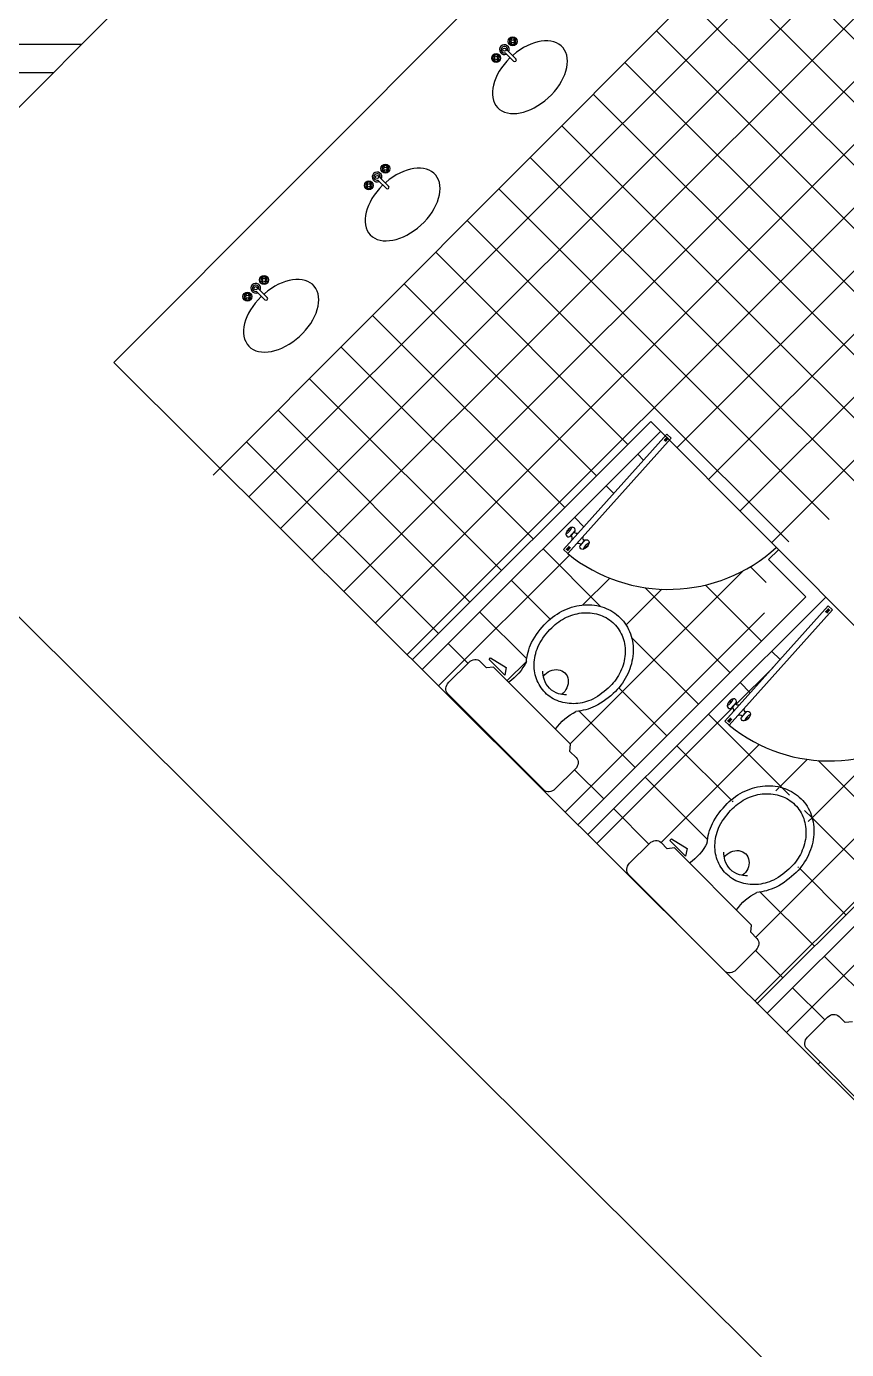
# Model space of a CAD drawing. Header units: millimetres. Extents: x 383 to 523, y 252 to 344.
# Drawn here: x 405.809 to 408.724, y 316.459 to 321.165 of the extents above; entities that cross this region are included whole.
import ezdxf

# ---------------------------------------------------------------- set-up
doc = ezdxf.new("R2010")
doc.units = ezdxf.units.MM
doc.header["$MEASUREMENT"] = 0
doc.linetypes.add('ACAD_ISO02W100', pattern=[15, 12, -3])
doc.layers.add('cubierta', color=1, linetype='ACAD_ISO02W100', lineweight=15)
doc.layers.add('muros', color=5, linetype='Continuous', lineweight=30)
doc.layers.add('muebles', color=193, linetype='Continuous')
pattern_1 = [(45, (0, 0), (-0.1122532015133644, 0.1122532015133644), []), (135, (0, 0), (-0.1122532015133644, -0.1122532015133644), [])]

msp = doc.modelspace()

# ---------------------------------------------------------------- hatches: boundary and pattern name
at = {"layer": 'muebles'}
h = msp.add_hatch(dxfattribs=at)
h.set_pattern_fill('ANSI37', color=256, scale=0.05, style=0)
h.set_pattern_definition(pattern_1)
h.paths.add_polyline_path([(409.4866394724016, 321.9311330608313), (408.7807644577742, 322.6388762285992), (407.7216985355713, 321.5766157330771), (408.0982972166989, 321.1990203542421), (406.4978353758843, 319.5929657382482), (407.1805881690096, 318.9122662115916), (408.0281241445344, 319.7591865480383), (408.8898365692254, 320.5944969888375), (408.8703625408157, 320.6140225567785), (409.8369437608547, 321.5799016648265)])
h = msp.add_hatch(dxfattribs=at)
h.set_pattern_fill('CUTSTONE', color=256, scale=2, style=0, pattern_type=2)
h.set_pattern_definition([(0, (0, 0), (0, 2), [1.5, -0.5]), (0, (0, 0.1), (0, 2), [-0.6, 0.6, -0.3, 0.5]), (0, (0, 0.2), (0, 2), [-0.9, 1.1]), (0, (0, 0.3), (0, 2), [0.9, -1.1]), (0, (0, 0.4), (0, 2), [-0.4, 1.6]), (0, (0, 0.5), (0, 2), [0.7, -0.5, 0.6, -0.2]), (0, (0.7, 0.6), (0, 2), [1.6, -0.4]), (0, (-0.1, 0.7), (0, 2), [1.1, -0.9]), (0, (-0.4, 0.8), (0, 2), [0.9, -1.1]), (0, (0, 0.9), (0, 2), [1.6, -0.4]), (0, (0, 1), (0, 2), [-0.8, 0.5, -0.3, 0.4]), (0, (1, 1.1), (0, 2), [1.2, -0.8]), (0, (0.2, 1.2), (0, 2), [0.8, -0.4, 0.3, -0.5]), (0, (0.6, 1.3), (0, 2), [0.8, -0.3, 0.5, -0.4]), (0, (1.4, 1.4), (0, 2), [1.2, -0.8]), (0, (0.6, 1.5), (0, 2), [0.8, -1.2]), (0, (1, 1.6), (0, 2), [0.9, -1.1]), (0, (1, 1.7), (0, 2), [-0.6, 1.4]), (0, (0.4, 1.8), (0, 2), [0.6, -1.4]), (0, (1, 1.9), (0, 2), [1.4, -0.6]), (90, (0, 0.8), (-2, 1.224606353822377e-16), [0.3, -0.8, 0.7, -0.2]), (90, (0.2, 0.9), (-2, 1.224606353822377e-16), [0.5, -0.3, 0.2, -1]), (90, (0.3, 0.5), (-2, 1.224606353822377e-16), [0.2, -1.8]), (90, (0.4, 0.3), (-2, 1.224606353822377e-16), [0.2, -1.2, 0.3, -0.3]), (90, (0.5, 0.7), (-2, 1.224606353822377e-16), [0.2, -1.8]), (90, (0.6, 0), (-2, 1.224606353822377e-16), [0.3, -0.9, 0.5, -0.3]), (90, (0.7, 0.4), (-2, 1.224606353822377e-16), [0.3, -1.7]), (90, (0.8, 0.9), (-2, 1.224606353822377e-16), [0.3, -0.1, 0.2, -1.4]), (90, (0.9, 0.1), (-2, 1.224606353822377e-16), [0.3, -1.7]), (90, (1, 0.6), (-2, 1.224606353822377e-16), [0.3, -0.1, 0.3, -0.2, 0.5, -0.6]), (90, (1.2, 0.6), (-2, 1.224606353822377e-16), [-1.4, 0.2, -0.2, 0.2]), (90, (1.3, 0.9), (-2, 1.224606353822377e-16), [0.2, -1.8]), (90, (1.4, 0.2), (-2, 1.224606353822377e-16), [0.2, -0.7, 0.5, -0.6]), (90, (1.5, 0.5), (-2, 1.224606353822377e-16), [0.1, -1.3, 0.3, -0.3]), (90, (1.6, 0.6), (-2, 1.224606353822377e-16), [0.5, -0.5, 0.3, -0.7]), (90, (1.7, 1.1), (-2, 1.224606353822377e-16), [0.3, -0.5, 0.2, -1]), (90, (1.8, 0.4), (-2, 1.224606353822377e-16), [0.2, -1.8]), (90, (1.9, 0.6), (-2, 1.224606353822377e-16), [0.2, -0.6, 0.3, -0.9])])
h.paths.add_polyline_path([(407.0789783183736, 322.1783431295334), (396.2813704149565, 322.1783431295334), (396.2813704149566, 311.8968338168918), (398.6352844481769, 311.8968338168918), (397.4425210733785, 312.5128184123809), (404.8752829836695, 319.9680005539238)])
h = msp.add_hatch(dxfattribs=at)
h.set_pattern_fill('ANSI37', color=256, scale=0.05, style=0)
h.set_pattern_definition(pattern_1)
h.paths.add_polyline_path([(408.8836897639151, 320.5885385153305), (408.0281241445327, 319.7591865480367), (408.0795139811311, 319.7076607042377), (408.0855869758037, 319.7144401051889), (408.1012976879221, 319.7003664323551), (408.0944325054416, 319.6927026968922), (408.4890297463821, 319.2970611236555, -0.7239111744501288), (409.0314152997272, 319.118758985445, -0.2389541109688387), (408.9085774718102, 318.8764030325328), (409.2931322015096, 318.4908305488246), (409.2992051961822, 318.4976099497757), (409.3149159083006, 318.4835362769418), (409.3080507258201, 318.4758725414789), (409.9347725184521, 317.8474920808663), (409.9390945424011, 317.8523168394657), (409.9548052545195, 317.8382431666318), (409.9496910427625, 317.8325340735207), (410.1262506208918, 317.6555072167322), (411.0634572946732, 317.6555072167322, -0.005078087271635068), (411.4815499331456, 317.995924453875), (411.4757400860162, 318.0017496772169), (411.4691826744981, 317.9944482064934), (411.4534898626766, 318.0085418362408), (410.7592269680658, 318.7055594616106), (410.7424297623453, 318.7206449415671), (410.743269633922, 318.7215801120551), (410.1230195614078, 319.3442912435798), (410.1225677572929, 319.3437881739602), (410.1068749454716, 319.3578818037071), (410.1081114007261, 319.359258557601)])
h.paths.add_polyline_path([(409.0227208191982, 319.5683006278642), (412.6794233488138, 319.5683006278642), (412.6794233488138, 319.1463734129085), (409.0227208191982, 319.1463734129085)], flags=9)
h = msp.add_hatch(dxfattribs=at)
h.set_pattern_fill('ANSI37', color=256, scale=0.05, style=0)
h.set_pattern_definition(pattern_1)
edge = h.paths.add_edge_path()
edge.add_line((409.2152216864797, 318.498142949491), (409.0292987022213, 318.6845579933912))
edge.add_arc((408.6649455712611, 319.1191658338462), 0.5671306542812713, 230.8693957399609, 309.97475892925075, ccw=False)
edge.add_line((408.3070349512028, 318.6792372406915), (408.2913242390832, 318.6933109135266))
edge.add_line((408.2913242390832, 318.6933109135266), (408.3227251422425, 318.7283643466715))
edge.add_arc((408.308411908877, 318.7316876993428), 0.01469398932741557, 346.9282596353493, 408.4366715509827)
edge.add_line((408.3181605987224, 318.7426820782999), (408.3148914593247, 318.7390326750091))
edge.add_ellipse((408.3169083379377, 318.7557116373769), major_axis=(-0.0135528053376601, -0.01488106390781966), ratio=0.6307865002439706, start_angle=322.193105473574, end_angle=403.4796393141124, ccw=False)
edge.add_ellipse((408.3169083379377, 318.7557116373769), major_axis=(-0.0135528053376601, -0.01488106390781966), ratio=0.6307865002439706, start_angle=286.1237976863756, end_angle=322.193105473574, ccw=False)
edge.add_line((408.3050472361733, 318.7616922473171), (408.3056735933635, 318.7620125124123))
edge.add_ellipse((408.3169083379377, 318.7557116373769), major_axis=(-0.0135528053376601, -0.01488106390781966), ratio=0.6307865002439706, start_angle=273.6715543092696, end_angle=286.1237976863756, ccw=False)
edge.add_ellipse((408.3169083379377, 318.7557116373769), major_axis=(-0.0135528053376601, -0.01488106390781966), ratio=0.6307865002439706, start_angle=252.2327120203226, end_angle=267.30493107970915, ccw=False)
edge.add_ellipse((408.3169083379377, 318.7557116373769), major_axis=(-0.0135528053376601, -0.01488106390781966), ratio=0.6307865002439706, start_angle=221.7706376383967, end_angle=252.2327120203226, ccw=False)
edge.add_ellipse((408.3169083379377, 318.7557116373769), major_axis=(-0.0135528053376601, -0.01488106390781966), ratio=0.6307865002439706, start_angle=138.0149976835731, end_angle=221.7706376383967, ccw=False)
edge.add_line((408.3334357456805, 318.7597340191297), (408.3298927138056, 318.7557788643902))
edge.add_arc((408.3400355792989, 318.7664106846455), 0.0146939893275134, 226.3482693958568, 286.3748675924436)
edge.add_line((408.3441781180726, 318.7523127168889), (408.5000870335541, 318.9263568428743))
edge.add_arc((408.7309152781488, 319.1187589854452), 0.300500021578328, 211.7698924634004, 219.8122023340223, ccw=False)
edge.add_line((408.4754393316431, 318.9605429820651), (407.8045699709136, 318.2901609320889))
edge.add_line((407.8045699709136, 318.2901609320889), (408.2900148451569, 317.8061759532754))
edge.add_ellipse((408.3124862610051, 317.8279746487227), major_axis=(0.02212429125617222, 0.02206589215595424), ratio=0.8571428571422771, start_angle=179.9999999999804, end_angle=269.9999999999856, ccw=False)
edge.add_line((408.2903619697497, 317.8059087565659), (407.9499167764863, 318.1472549645185))
edge.add_ellipse((407.9720410677421, 318.169320856675), major_axis=(0.0221242912561432, 0.0220658921559474), ratio=0.857142857142973, start_angle=89.99999999996112, end_angle=179.9999999999469, ccw=False)
edge.add_line((407.9531274458939, 318.1882845348943), (408.024095460174, 318.2590652225779))
edge.add_ellipse((408.0430090820212, 318.2401015443577), major_axis=(-0.02212429125617824, -0.02206589215591226), ratio=0.8571428571429731, start_angle=180.0000000000531, end_angle=270.000000000039, ccw=False)
edge.add_line((408.0651333732778, 318.2621674365133), (408.0870032607414, 318.2402396686911))
edge.add_line((408.0870032607414, 318.2402396686911), (408.1121705969626, 318.2426441479208))
edge.add_line((408.1121705969626, 318.2426441479208), (408.1658978831937, 318.188774668247))
edge.add_ellipse((408.090672207291, 318.3131020982), major_axis=(0.1191337204723268, 0.1188192560674947), ratio=0.8571428571428785, start_angle=258.1563325366064, end_angle=291.4028164187471)
edge.add_ellipse((408.4124158958921, 318.2737723490917), major_axis=(0.1400673319941997, 0.1396976113984765), ratio=0.8571428571424378, start_angle=112.99730354204459, end_angle=134.6258342352793, ccw=False)
edge.add_ellipse((408.4571832707917, 318.243834278501), major_axis=(-0.1834262078701008, -0.1829420375352233), ratio=0.8571428571434156, start_angle=270.00009311638325, end_angle=289.8209343703673, ccw=False)
edge.add_ellipse((408.4173338771598, 318.2839320599365), major_axis=(0.1367286332493842, 0.1363677254552195), ratio=0.8571428571427697, start_angle=67.06283772048408, end_angle=90.03007063132412, ccw=False)
edge.add_ellipse((408.418661230339, 318.2799988603404), major_axis=(-0.1400673319944828, -0.1396976113979448), ratio=0.8571428571430051, start_angle=224.3746624960292, end_angle=247.0628377205118, ccw=False)
edge.add_ellipse((408.4183308513712, 318.276290732591), major_axis=(0.1428929255916813, 0.1425157465823571), ratio=0.8571428571422516, start_angle=382.0703356075341, end_angle=404.3746624958095, ccw=False)
edge.add_ellipse((408.4162715970629, 318.2720520694096), major_axis=(0.1462938034449154, 0.1459076475049915), ratio=0.8571428571421464, start_angle=360.03007063129064, end_angle=382.07033560774494, ccw=False)
edge.add_ellipse((408.4162715970629, 318.2720520694096), major_axis=(-0.1462938034451136, -0.1459076475047927), ratio=0.8571428571424239, start_angle=157.9898056549342, end_angle=180.0300706313815, ccw=False)
edge.add_ellipse((408.4205141990792, 318.274104285667), major_axis=(-0.142892925592885, -0.1425157465811603), ratio=0.8571428571423342, start_angle=135.6854787669109, end_angle=157.9898056551804, ccw=False)
edge.add_ellipse((408.4242234469233, 318.2744287483073), major_axis=(0.1400673319941557, 0.1396976113984705), ratio=0.8571428571426342, start_angle=292.99730354204223, end_angle=315.68547876649626, ccw=False)
edge.add_ellipse((408.4281551821582, 318.2730953943249), major_axis=(-0.1367286332495632, -0.136367725454544), ratio=0.857142857144324, start_angle=90.0300706314855, end_angle=112.99730354237431, ccw=False)
edge.add_ellipse((408.3881334253371, 318.3130368643006), major_axis=(0.1834354041127117, 0.1829512095039746), ratio=0.8571428571426515, start_angle=250.2311515416718, end_angle=270.0514947037949, ccw=False)
edge.add_ellipse((408.4179781124764, 318.2682022370586), major_axis=(-0.1400673319945447, -0.1396976113979075), ratio=0.8571428571430066, start_angle=405.507698452587, end_angle=427.06283772052336, ccw=False)
edge.add_ellipse((408.4565805513852, 317.9462253492071), major_axis=(-0.1191337204723546, -0.1188192560674667), ratio=0.857142857142728, start_angle=248.597183581256, end_angle=281.8436674633911)
edge.add_line((408.3324523828492, 318.0217793691507), (408.3861796690801, 317.9679098894771))
edge.add_line((408.3861796690801, 317.9679098894771), (408.3837086790763, 317.9427489963838))
edge.add_line((408.3837086790763, 317.9427489963838), (408.40557856654, 317.9208212285619))
edge.add_ellipse((408.3834542752842, 317.8987553364054), major_axis=(0.0221242912561432, 0.0220658921559474), ratio=0.857142857142973, start_angle=269.999999999961, end_angle=359.9999999999469, ccw=False)
edge.add_line((408.4023678971316, 317.8797916581852), (408.3313998828529, 317.809010970503))
edge.add_line((408.2931063593603, 317.8030937362918), (408.4065162305184, 317.6900249266247))
edge.add_line((408.4065162305184, 317.6900249266247), (409.2152216864797, 318.498142949491))
h.paths.add_polyline_path([(408.1571927757293, 318.2410768120063), (408.1519444775689, 318.2134772626922), (408.0960319115705, 318.2695378056463), (408.1015088486905, 318.2750002858874)], flags=16)

# ---------------------------------------------------------------- linework, layer by layer
at = {"layer": 'cubierta', "linetype": 'ACAD_ISO02W100', "lineweight": 18, "ltscale": 0.2}
msp.add_arc((428.3833703292282, 297.2423689416222), 32.25200000000006, 181.880508600255, 44.93436622723488, dxfattribs=at)
at = {"layer": 'muebles'}
for p, q in [((407.5490243961675, 321.0495346002574), (407.5192453337971, 321.0791015430889)), ((407.5326469408524, 321.1145749043845), (407.5304263459187, 321.1167796817763)), ((407.5326415609068, 321.108775484648), (407.5304627985876, 321.1065810914243)), ((407.534653166679, 321.1166479280612), (407.5324587734552, 321.1188266903805)), ((407.5347137716126, 321.1067684400181), (407.532509807192, 321.1045486638877)), ((407.5404533993865, 321.116643366919), (407.542657363807, 321.1188631430495)), ((407.5405148231234, 321.1067630659049), (407.5427083975438, 321.1045851165567)), ((407.5425210489501, 321.1088360895815), (407.5447408250805, 321.1066321251608)), ((407.5425256100922, 321.1146363222891), (407.5447043724114, 321.1168307155128)), ((407.473706542291, 321.055211654863), (407.4714859473573, 321.0574164322547)), ((407.4737011623455, 321.0494122351263), (407.4715224000261, 321.0472178419028)), ((407.4757127681176, 321.0572846785395), (407.4735183748938, 321.0594634408589)), ((407.475773373051, 321.0474051904965), (407.4735694086303, 321.0451854143661)), ((407.4815130008251, 321.0572801173974), (407.4837169652458, 321.0594998935278)), ((407.4815744245622, 321.0473998163833), (407.4837679989824, 321.0452218670351)), ((407.4835806503885, 321.04947284006), (407.4858004265189, 321.0472688756392)), ((407.4835852115307, 321.0552730727675), (407.4857639738501, 321.0574674659913)), ((407.5111221740784, 321.0709070049038), (407.540894686021, 321.0413465658406)), ((407.0800980563016, 320.6617382588684), (407.0778774613678, 320.6639430362601)), ((407.0800926763559, 320.6559388391318), (407.0779139140367, 320.6537444459081)), ((407.0821042821281, 320.663811282545), (407.0799098889043, 320.6659900448643)), ((407.0879045148357, 320.6638067214029), (407.0901084792561, 320.6660264975333)), ((407.0899721643992, 320.6559994440653), (407.0921919405296, 320.6537954796447)), ((407.0899767255414, 320.6617996767729), (407.0921554878606, 320.6639940699966)), ((407.0585732895275, 320.6180703593876), (407.0883458014701, 320.5885099203244)), ((407.0964755116166, 320.5966979547412), (407.0666964492462, 320.6262648975727)), ((407.0821648870618, 320.6539317945019), (407.0799609226411, 320.6517120183715)), ((407.0879659385725, 320.6539264203887), (407.0901595129929, 320.6517484710405)), ((407.0211576577402, 320.6023750093468), (407.0189370628064, 320.6045797867386)), ((407.0211522777947, 320.5965755896102), (407.0189735154752, 320.5943811963866)), ((407.0231638835667, 320.6044480330233), (407.0209694903429, 320.6066267953427)), ((407.0232244885001, 320.5945685449803), (407.0210205240795, 320.5923487688499)), ((407.0289641162743, 320.6044434718812), (407.031168080695, 320.6066632480116)), ((407.0290255400113, 320.5945631708671), (407.0312191144315, 320.5923852215189)), ((407.0310317658377, 320.5966361945438), (407.033251541968, 320.5944322301231)), ((407.0310363269799, 320.6024364272513), (407.0332150892992, 320.6046308204751)), ((406.6485739544705, 320.265938047767), (406.6463533595367, 320.2681428251587)), ((406.6485685745249, 320.2601386280305), (406.6463898122057, 320.2579442348068)), ((406.650580180297, 320.2680110714437), (406.6483857870732, 320.270189833763)), ((406.6506407852307, 320.2581315834005), (406.64843682081, 320.2559118072702)), ((406.6563804130046, 320.2680065103015), (406.658584377425, 320.2702262864319)), ((406.6564418367414, 320.2581262092874), (406.6586354111618, 320.2559482599391)), ((406.6584480625681, 320.260199232964), (406.6606678386985, 320.2579952685433)), ((406.6584526237103, 320.2659994656716), (406.6606313860295, 320.2681938588952)), ((406.5896335559091, 320.2065747982455), (406.5874129609753, 320.2087795756372)), ((406.5896281759636, 320.2007753785088), (406.5874494136442, 320.1985809852852)), ((406.5916397817356, 320.208647821922), (406.5894453885118, 320.2108265842414)), ((406.5917003866691, 320.1987683338789), (406.5894964222484, 320.1965485577486)), ((406.5974400144432, 320.2086432607799), (406.5996439788639, 320.2108630369103)), ((406.5975014381802, 320.1987629597658), (406.5996950126004, 320.1965850104176)), ((406.5995076640066, 320.2008359834425), (406.6017274401369, 320.1986320190217)), ((406.5995122251488, 320.20663621615), (406.6016909874681, 320.2088306093738)), ((406.6270491876964, 320.2222701482863), (406.656821699639, 320.1927097092231)), ((406.6649514097855, 320.2008977436399), (406.6351723474151, 320.2304646864714)), ((408.0855869758038, 319.714440105189), (407.7177446738881, 319.3038106569647)), ((408.1012976879222, 319.7003664323551), (408.0855869758038, 319.714440105189)), ((408.1012976879222, 319.7003664323551), (407.7334553860063, 319.2897369841307)), ((408.0030026161424, 319.6222495934858), (407.9824208044705, 319.6428314051577)), ((407.8969191878493, 319.5038266187522), (407.8701268185138, 319.5306189880877)), ((407.7908357595562, 319.3854036440185), (407.757832832557, 319.4184065710177)), ((407.849888691109, 319.1018443094391), (407.6455388466003, 319.3061941539477)), ((407.7334553860063, 319.2897369841307), (407.7177446738881, 319.3038106569646)), ((407.2743295424295, 318.8188067498983), (407.7400085216764, 319.2844857291452)), ((408.4382636323805, 319.1869885772477), (408.3823673048539, 319.2428849047743)), ((407.7420183252208, 318.6129763236095), (408.3583521012629, 319.2293100996516)), ((407.7870203024839, 319.1069911069259), (407.8824471263553, 319.2024179307973)), ((407.6706235865123, 319.056603011009), (407.5332448606435, 319.1939817368777)), ((407.9404398552779, 319.0359042566932), (408.0675699664189, 319.1630343678343)), ((408.3101653495804, 318.8660740539943), (408.0074638379832, 319.1687755655915)), ((408.4224593355372, 318.9782864710643), (408.2227762701854, 319.1779695364161)), ((408.659166540999, 319.103940361751), (408.2913242390833, 318.6933109135268)), ((408.6748772531174, 319.0898666889171), (408.659166540999, 319.103940361751)), ((407.5873222150976, 318.915397979397), (407.4209508746869, 319.0817693198077)), ((407.7240185312327, 318.3704701265946), (408.4329975104188, 319.0794491057806)), ((408.6748772531174, 319.0898666889171), (408.3070349512014, 318.6792372406927)), ((407.3784707779726, 318.8997430134953), (407.3086568887301, 318.9695569027377)), ((408.1978713636237, 318.7538616369243), (407.9598617057164, 318.9918712948316)), ((407.45333514634, 318.9131357850287), (407.45881208346, 318.9185982652697)), ((407.45881208346, 318.9185982652697), (407.5144960104986, 318.8846747913885)), ((407.3813986949427, 318.9026632019595), (407.3104306806636, 318.8318825142768)), ((407.4443064955108, 318.8838376480734), (407.4224366080468, 318.905765415896)), ((407.469473831732, 318.8862421273031), (407.4443064955108, 318.8838376480734)), ((407.5092477123384, 318.8570752420745), (407.45333514634, 318.9131357850287)), ((407.7434829038496, 318.6115078688593), (407.469473831732, 318.8862421273031)), ((407.5144960104986, 318.8846747913885), (407.5092477123384, 318.8570752420745)), ((407.5178086164126, 318.8377794208546), (407.5862406884777, 318.9062114929197)), ((407.3072200112553, 318.7908529439013), (407.6476652045183, 318.4495067359491)), ((408.0855773776669, 318.6416492198543), (407.9145472509488, 318.8126793465725)), ((407.9732833917103, 318.5294368027843), (407.7732512698911, 318.7294689246035)), ((407.3867517896304, 318.7067225940724), (407.3889429323228, 318.7089137367649)), ((408.3070349512014, 318.6792372406927), (408.2913242390833, 318.6933109135267)), ((407.4991740368311, 318.5946384382464), (407.5010477867269, 318.5965121881422)), ((407.7410119138458, 318.5863469757662), (407.7434829038496, 318.6115078688593)), ((407.7628818013098, 318.5644192079437), (407.7410119138458, 318.5863469757662)), ((407.6887031176224, 318.4526089498854), (407.7596711319015, 318.5233896375681)), ((407.8609894057536, 318.4172243857142), (407.7572444401626, 318.5209693513053)), ((407.6115962840319, 318.4825542824205), (407.613152641131, 318.4841106395197)), ((408.0240954601733, 318.2590652225772), (407.9531274458941, 318.1882845348945)), ((408.0870032607413, 318.2402396686911), (408.0651333732774, 318.2621674365137)), ((408.0960319115705, 318.2695378056463), (408.1015088486905, 318.2750002858874)), ((408.1519444775689, 318.2134772626922), (408.0960319115705, 318.2695378056463)), ((408.1015088486905, 318.2750002858874), (408.1571927757292, 318.2410768120062)), ((408.1121705969626, 318.2426441479208), (408.0870032607413, 318.2402396686911)), ((408.3861796690801, 317.967909889477), (408.1121705969626, 318.2426441479208)), ((408.1571927757292, 318.2410768120062), (408.1519444775689, 318.2134772626922)), ((407.9499167764858, 318.147254964519), (408.2903619697488, 317.8059087565667)), ((408.5109742616383, 317.585881035813), (408.9759819944986, 318.0508887686734)), ((408.3837086790763, 317.9427489963839), (408.3861796690801, 317.967909889477)), ((408.4055785665403, 317.9208212285614), (408.3837086790763, 317.9427489963839)), ((408.331399882853, 317.8090109705031), (408.4023678971321, 317.8797916581858)), ((408.8609632529628, 317.6417569415317), (408.6450348781749, 317.8576853163196)), ((408.6470863315665, 317.6311274599013), (408.5327408922182, 317.7454728992497)), ((408.7196814659856, 317.6219636692582), (408.6978115785216, 317.6438914370808)), ((408.6567736654175, 317.6407892231443), (408.5858056511383, 317.5700085354616)), ((408.7448488022069, 317.624368148488), (408.7196814659856, 317.6219636692582)), ((408.5825949817301, 317.5289789650861), (408.923040174993, 317.1876327571339)), ((408.623396508839, 317.473796879987), (408.6305233647366, 317.4809237358847))]:
    msp.add_line(p, q, dxfattribs=at)
at = {"layer": 'muebles', "const_width": 0.01054626405770651}
for points in [[(408.0894343519673, 319.7029290835995), (408.0778487660629, 319.6899958708547)], [(407.7296080098427, 319.30124800572), (407.7411935957469, 319.314181218465)], [(408.6630139171625, 319.0924293401616), (408.6514283312581, 319.0794961274167)], [(408.3031875750378, 318.690748262282), (408.3147731609421, 318.7036814750271)]]:
    msp.add_lwpolyline(points, dxfattribs=at)
at = {"layer": 'muebles'}
for points in [[(407.733093385403, 319.3737898244099), (407.7336417300864, 319.373303617249), (407.7342676287477, 319.373623647892), (407.7345172147426, 319.3730374149403), (407.7349148035397, 319.3728449259706), (407.7360304518927, 319.3740579172455), (407.7345896404389, 319.3754505665169)], [(407.7596819950925, 319.3715540872116), (407.7399536094575, 319.3495309102536)], [(407.759335534568, 319.3696525554998), (407.7418225070492, 319.3501024254865)], [(407.7961946346224, 319.3388460254013), (407.7764662489872, 319.3168228484433)], [(407.7943425274208, 319.3382932536041), (407.7768294999019, 319.3187431235908)], [(407.8013308813081, 319.3126626020949), (407.8007875070995, 319.3131543578929), (407.8010370146645, 319.3138115600854), (407.8004269596252, 319.3139953944981), (407.8001920564284, 319.3143694925375), (407.8012754716447, 319.3156113582908), (407.8028176376917, 319.3143318531045)], [(408.3066729505982, 318.763290080972), (408.3072212952816, 318.762803873811), (408.3078471939428, 318.763123904454), (408.3080967799378, 318.7625376715023), (408.3084943687348, 318.7623451825327), (408.3096100170879, 318.7635581738075), (408.3081692056341, 318.7649508230789)], [(408.3332615602877, 318.7610543437737), (408.3135331746527, 318.7390311668156)], [(408.3329150997632, 318.7591528120618), (408.3154020722444, 318.7396026820485)], [(408.3697741998176, 318.7283462819633), (408.3500458141824, 318.7063231050054)], [(408.367922092616, 318.7277935101662), (408.350409065097, 318.7082433801529)], [(408.3749104465033, 318.7021628586569), (408.3743670722947, 318.702654614455), (408.3746165798597, 318.7033118166474), (408.3740065248203, 318.7034956510601), (408.3737716216236, 318.7038697490995), (408.3748550368399, 318.7051116148528), (408.3763972028869, 318.7038321096665)]]:
    msp.add_lwpolyline(points, dxfattribs=at)
for centre, radius in [((407.5375835854996, 321.1117059034685), 0.01586538461538822), ((407.5081133862187, 321.0820242787078), 0.005769230769232081), ((407.5293955510826, 321.1198356136149), 0.00322509807692381), ((407.5294538753532, 321.1035178690518), 0.00322509807692381), ((407.5375835854996, 321.1117059034685), 0.005769230769232081), ((407.5457132956461, 321.1198939378854), 0.00322509807692381), ((407.5457716199163, 321.1035761933222), 0.00322509807692381), ((407.4786431869382, 321.0523426539471), 0.01586538461538822), ((407.4704551525214, 321.0604723640934), 0.00322509807692381), ((407.4705134767917, 321.0441546195303), 0.00322509807692381), ((407.4786431869382, 321.0523426539471), 0.005769230769232081), ((407.4867728970846, 321.0605306883637), 0.00322509807692381), ((407.4868312213549, 321.0442129438006), 0.00322509807692381), ((407.0850347009487, 320.6588692579523), 0.01586538461538822), ((407.0768466665317, 320.6669989680987), 0.00322509807692381), ((407.0850347009487, 320.6588692579523), 0.005769230769232081), ((407.0931644110952, 320.6670572923692), 0.00322509807692381), ((407.0260943023873, 320.5995060084309), 0.01586538461538822), ((407.0179062679705, 320.6076357185772), 0.00322509807692381), ((407.0342240125337, 320.6076940428475), 0.00322509807692381), ((407.0555645016678, 320.6291876331916), 0.005769230769232081), ((407.0769049908023, 320.6506812235356), 0.00322509807692381), ((407.0932227353654, 320.650739547806), 0.00322509807692381), ((407.0179645922408, 320.5913179740141), 0.00322509807692381), ((407.0260943023873, 320.5995060084309), 0.005769230769232081), ((407.034282336804, 320.5913762982844), 0.00322509807692381), ((406.6535105991176, 320.263069046851), 0.01586538461538822), ((406.6240403998367, 320.2333874220903), 0.005769230769232081), ((406.6453225647006, 320.2711987569974), 0.00322509807692381), ((406.6453808889713, 320.2548810124343), 0.00322509807692381), ((406.6535105991176, 320.263069046851), 0.005769230769232081), ((406.6616403092641, 320.2712570812678), 0.00322509807692381), ((406.6616986335343, 320.2549393367046), 0.00322509807692381), ((406.5945702005562, 320.2037057973295), 0.01586538461538822), ((406.5863821661395, 320.2118355074759), 0.00322509807692381), ((406.5864404904098, 320.1955177629127), 0.00322509807692381), ((406.5945702005562, 320.2037057973295), 0.005769230769232081), ((406.6026999107026, 320.2118938317461), 0.00322509807692381), ((406.6027582349729, 320.195576087183), 0.00322509807692381)]:
    msp.add_circle(centre, radius, dxfattribs=at)
for centre, radius, start, end in [((407.5081133862187, 321.0820242787078), 0.01730769230769624, 334.8561905758376, 295.5650905758284), ((407.5081133862187, 321.0820242787078), 0.01153846153846416, 345.5478905758138, 284.9601905758151), ((407.5375835854996, 321.1117059034685), 0.01153846153846416, 151.3247905758327, 209.2931905757799), ((407.5375835854996, 321.1117059034685), 0.01153846153846416, 61.43901057580249, 119.1094805758143), ((407.5375835854996, 321.1117059034685), 0.01153846153846416, 241.6460905758017, 299.2836905757991), ((407.5375835854996, 321.1117059034685), 0.01153846153846416, 330.4454905758201, 29.4140905758089), ((407.4786431869382, 321.0523426539471), 0.01153846153846416, 150.4454905758201, 209.4140905758089), ((407.4786431869382, 321.0523426539471), 0.01153846153846416, 61.6460405758479, 119.2836605758339), ((407.4786431869382, 321.0523426539471), 0.01153846153846416, 241.4389905758061, 299.109490575827), ((407.4786431869382, 321.0523426539471), 0.01153846153846416, 331.3247905758327, 29.29319057577993), ((407.5449595410944, 321.0454405830489), 0.005769230769232081, 225.2047905758239, 45.2047905758239), ((407.0850347009487, 320.6588692579523), 0.01153846153846416, 151.3247905758327, 209.2931905757799), ((407.0850347009487, 320.6588692579523), 0.01153846153846416, 61.43901057580249, 119.1094805758143), ((407.0850347009487, 320.6588692579523), 0.01153846153846416, 330.4454905758201, 29.4140905758089), ((407.0260943023873, 320.5995060084309), 0.01153846153846416, 61.6460405758479, 119.2836605758339), ((407.0555645016678, 320.6291876331916), 0.01730769230769624, 334.8561905758376, 295.5650905758284), ((407.0555645016678, 320.6291876331916), 0.01153846153846416, 345.5478905758138, 284.9601905758151), ((407.0850347009487, 320.6588692579523), 0.01153846153846416, 241.6460905758017, 299.2836905757991), ((407.0260943023873, 320.5995060084309), 0.01153846153846416, 150.4454905758201, 209.4140905758089), ((407.0260943023873, 320.5995060084309), 0.01153846153846416, 241.4389905758061, 299.109490575827), ((407.0260943023873, 320.5995060084309), 0.01153846153846416, 331.3247905758327, 29.29319057577993), ((407.0924106565436, 320.5926039375327), 0.005769230769232081, 225.2047905758239, 45.2047905758239), ((406.6240403998367, 320.2333874220903), 0.01730769230769624, 334.8561905758376, 295.5650905758284), ((406.6240403998367, 320.2333874220903), 0.01153846153846416, 345.5478905758138, 284.9601905758151), ((406.6535105991176, 320.263069046851), 0.01153846153846416, 151.3247905758327, 209.2931905757799), ((406.6535105991176, 320.263069046851), 0.01153846153846416, 61.43901057580249, 119.1094805758143), ((406.6535105991176, 320.263069046851), 0.01153846153846416, 241.6460905758017, 299.2836905757991), ((406.6535105991176, 320.263069046851), 0.01153846153846416, 330.4454905758201, 29.4140905758089), ((406.5945702005562, 320.2037057973295), 0.01153846153846416, 150.4454905758201, 209.4140905758089), ((406.5945702005562, 320.2037057973295), 0.01153846153846416, 61.6460405758479, 119.2836605758339), ((406.5945702005562, 320.2037057973295), 0.01153846153846416, 241.4389905758061, 299.109490575827), ((406.5945702005562, 320.2037057973295), 0.01153846153846416, 331.3247905758327, 29.29319057577993), ((406.6608865547125, 320.1968037264314), 0.005769230769232081, 225.2047905758239, 45.2047905758239), ((407.7120027269391, 319.3931590526048), 0.03661705549598778, 293.9496832705249, 343.9003294738201), ((407.7286224081903, 319.3800772691463), 0.009973461690046426, 281.1288019955589, 353.1836002854166), ((407.7348323436818, 319.3421874427808), 0.0146939893274367, 346.9282596354025, 48.43667155107081), ((407.7664560141037, 319.3769104280835), 0.01469398932753975, 226.3482693960681, 286.3748675924477), ((407.8007763125419, 319.3461662677839), 0.01469398932753975, 169.9170980118639, 229.9436962082448), ((408.0913660060658, 319.7296655772841), 0.5671306542812582, 230.8693957397679, 312.5058814595602), ((407.7697282808798, 319.3109276246604), 0.0146939893274367, 47.85529405324009, 109.3637059689099), ((407.822894864971, 319.2938217559391), 0.03661705549598778, 112.3916361304859, 162.3422823337846), ((407.8080704490088, 319.3089076286256), 0.009973461690046426, 103.1083653188954, 175.1631636087494), ((408.2855822921343, 318.7826593091668), 0.03661705549598778, 293.9496832705249, 343.9003294738201), ((408.3022019733855, 318.7695775257083), 0.009973461690046426, 281.1288019955589, 353.1836002854166), ((408.308411908877, 318.7316876993428), 0.0146939893274367, 346.9282596354025, 48.43667155107081), ((408.3400355792988, 318.7664106846455), 0.01469398932753975, 226.3482693960681, 286.3748675924477), ((408.3743558777371, 318.7356665243459), 0.01469398932753975, 169.9170980118639, 229.9436962082448), ((408.664945571261, 319.1191658338461), 0.5671306542812582, 230.8693957397679, 312.5058814595602), ((408.343307846075, 318.7004278812224), 0.0146939893274367, 47.85529405324009, 109.3637059689099), ((408.3964744301662, 318.6833220125011), 0.03661705549598778, 112.3916361304859, 162.3422823337846), ((408.381650014204, 318.6984078851876), 0.009973461690046426, 103.1083653188954, 175.1631636087494)]:
    msp.add_arc(centre, radius, start, end, dxfattribs=at)
for centre, major_axis, ratio, start_param, end_param in [((407.5985009295992, 320.9842767656021), (-0.1154598153930776, -0.1074722314191863), 0.6228074109788555, 4.746040267547868, 10.93408603647671), ((407.1459520450483, 320.5314401200859), (-0.1154598153930776, -0.1074722314191863), 0.6228074109788555, 4.746040267547868, 10.93408603647671), ((406.7144279432172, 320.1356399089846), (-0.1154598153930776, -0.1074722314191863), 0.6228074109788555, 4.746040267547868, 10.93408603647671), ((407.7433287727425, 319.3662113808148), (-0.0135528053376601, -0.01488106390781966), 0.6307865002439705, 2.294123584545336, 4.665351154157446), ((407.7433287727425, 319.3662113808148), (-0.0135528053376601, -0.01488106390781966), 0.6307865002439705, 4.776469691747231, 7.15674071293788), ((408.3169083379377, 318.7557116373769), (-0.0135528053376601, -0.01488106390781966), 0.6307865002439705, 2.294123584545336, 4.665351154157446), ((408.3169083379377, 318.7557116373769), (-0.0135528053376601, -0.01488106390781966), 0.6307865002439705, 4.776469691747231, 7.15674071293788)]:
    msp.add_ellipse(centre, major_axis=major_axis, ratio=ratio, start_param=start_param, end_param=end_param, dxfattribs=at)
at = {"layer": 'muebles', "extrusion": (0, 0, -1)}
for centre, major_axis, ratio, start_param, end_param in [((407.79267634117, 319.3220057758766), (-0.01330610658471553, -0.01510205691637106), 0.6307865002439705, 2.294123584545336, 4.665351154157446), ((407.79267634117, 319.3220057758766), (-0.01330610658471553, -0.01510205691637106), 0.6307865002439705, 4.776469691747231, 7.15674071293788), ((407.7759644651085, 318.9235968397227), (-0.1400673319944828, -0.1396976113979448), 0.8571428571430051, 1.971125329636213, 2.367108688572838), ((407.7756340861407, 318.9198887119733), (0.1428929255916813, 0.1425157465823571), 0.8571428571422517, -0.7744839650131202, -0.3852000233716133), ((407.7746371119292, 318.9275300393189), (0.1367286332493842, 0.1363677254552195), 0.8571428571427697, 4.711864148859931, 5.11271798322649), ((407.7746371119292, 318.9275300393189), (0.1151871125154739, 0.1148830655452937), 0.8571428571429419, 4.711864148860351, 5.112717983227131), ((407.7759644651085, 318.9235968397227), (-0.1185258112624398, -0.1182129514868607), 0.857142857141606, 1.971125329624523, 2.367108688559457), ((407.7756340861407, 318.9198887119733), (-0.121351404859475, -0.1210310866710399), 0.857142857143695, 2.367108688565707, 2.756392630205664), ((407.7735748318324, 318.9156500487919), (0.1247522827111071, 0.124422987594996), 0.8571428571427757, -0.3852000233752351, -0.0005248315244010815), ((407.7735748318324, 318.9156500487919), (0.1462938034449154, 0.1459076475049915), 0.8571428571421464, -0.3852000233752924, -0.0005248315241752621), ((407.7735748318324, 318.9156500487919), (-0.1462938034451136, -0.1459076475047927), 0.8571428571424241, 3.141067822064032, 3.525743013915029), ((407.8144865055611, 318.8874322578833), (-0.1834262078701008, -0.1829420375352233), 0.8571428571434156, 1.224855761210278, 1.570794701607421), ((407.8150593197455, 318.8868599218264), (-0.162553575975597, -0.1621245008711217), 0.8571428571438149, 1.233588243666499, 1.570857909616465), ((407.7735748318324, 318.9156500487919), (-0.1247522827112163, -0.1244229875948866), 0.857142857142628, 3.141067822064368, 3.525743013915323), ((407.7697191306615, 318.917370328474), (0.1400673319941997, 0.1396976113984765), 0.8571428571424378, 3.933521241529861, 4.311010314495458), ((407.7697191306615, 318.917370328474), (0.1185258112603163, 0.1182129514885987), 0.857142857142271, 3.915026955560585, 4.311010314496523), ((407.7778174338487, 318.9177022650493), (-0.1213514048590823, -0.1210310866711481), 0.8571428571422645, 3.525743013909446, 3.915026955550969), ((407.7778174338487, 318.9177022650493), (-0.142892925592885, -0.1425157465811603), 0.8571428571423342, 3.525743013910731, 3.915026955552134), ((407.7815266816928, 318.9180267276896), (-0.1185258112606927, -0.1182129514879282), 0.857142857143024, 3.915026955555525, 4.311010314492206), ((407.7815266816928, 318.9180267276896), (0.1400673319941557, 0.1396976113984705), 0.8571428571426343, 0.7734343019695791, 1.169417660905705), ((407.4479754420605, 318.9567000775824), (0.1191337204723268, 0.1188192560674947), 0.8571428571428785, 1.197246711087858, 1.777507319542438), ((407.7734283785057, 318.9176947911142), (0.1213514048579421, 0.1210310866725119), 0.8571428571435022, 3.525743013920549, 3.915026955560968), ((407.7588795788213, 318.8906516825868), (0.08672682645011837, 0.08649790302256412), 0.8571428571443998, 3.571800119994242, 3.832718656399888), ((407.6848943802424, 318.8270840242604), (-0.03817946036738783, -0.03807868217252475), 0.8571428571429914, 1.411595606089382, 4.871589701087498), ((407.7854584169276, 318.9166933737072), (0.11518711251551, 0.1148830655457425), 0.8571428571411375, 1.169417660906247, 1.570271495272099), ((407.777670980522, 318.9197470073717), (-0.124752282711235, -0.1244229875949038), 0.8571428571425599, -0.0005248315252632807, 0.384150360325497), ((407.7407392665451, 318.8827815028532), (0.07239136278765884, 0.07220027913225421), 0.8571428571436582, 3.141592653591554, 3.571800119983331), ((407.7854584169276, 318.9166933737072), (-0.1367286332495632, -0.136367725454544), 0.857142857144324, 4.311010314489704, 4.711864148857114), ((407.777670980522, 318.9197470073717), (-0.1247522827114975, -0.1244229875946406), 0.8571428571434747, -0.3852000233781572, -0.0005248315277248672), ((407.7407392665451, 318.8827815028532), (-0.07239136278794436, -0.07220027913196801), 0.8571428571447943, -0.4302074663943398, -2.851718861052177e-12), ((407.748657365006, 318.9009009502863), (0.08672682645094766, 0.08649790302155638), 0.8571428571422461, 2.450466650791541, 2.711385187198174), ((407.7454366601066, 318.9566348436829), (0.1834354041127117, 0.1829512095039746), 0.8571428571426514, 1.569897574666337, 1.915827821720529), ((407.8138837861546, 318.5898233285894), (-0.1191337204723546, -0.1188192560674667), 0.857142857142728, 1.364085334047398, 1.944345942501882), ((407.7756117262136, 318.9155083441904), (0.1213514048578038, 0.1210310866724222), 0.8571428571423978, 2.367108688577739, 2.756392630219442), ((407.7752813472459, 318.911800216441), (0.1185258112605332, 0.1182129514881416), 0.8571428571426192, 1.971125329637186, 2.367108688573714), ((407.7752813472459, 318.911800216441), (-0.1400673319945447, -0.1396976113979075), 0.8571428571430066, -1.170467323953782, -0.794259173002372), ((408.3662559063652, 318.7115060324386), (-0.01330610658471553, -0.01510205691637106), 0.6307865002439705, 2.294123584545336, 4.665351154157446), ((408.3662559063652, 318.7115060324386), (-0.01330610658471553, -0.01510205691637106), 0.6307865002439705, 4.776469691747231, 7.15674071293788), ((407.6697894957745, 318.471572628105), (0.02212429125617222, 0.02206589215595424), 0.8571428571422771, 1.570796326795147, 3.141592653590135), ((408.4173338771598, 318.2839320599365), (0.1367286332493842, 0.1363677254552195), 0.8571428571427697, 4.711864148859931, 5.11271798322649), ((408.418661230339, 318.2799988603404), (-0.1400673319944828, -0.1396976113979448), 0.8571428571430051, 1.971125329636213, 2.367108688572838), ((408.4162715970629, 318.2720520694096), (0.1462938034449154, 0.1459076475049915), 0.8571428571421464, -0.3852000233752924, -0.0005248315241752621), ((408.4571832707917, 318.243834278501), (-0.1834262078701008, -0.1829420375352233), 0.8571428571434156, 1.224855761210278, 1.570794701607421), ((408.4173338771598, 318.2839320599365), (0.1151871125154739, 0.1148830655452937), 0.8571428571429419, 4.711864148860351, 5.112717983227131), ((408.418661230339, 318.2799988603404), (-0.1185258112624398, -0.1182129514868607), 0.857142857141606, 1.971125329624523, 2.367108688559457), ((408.4183308513712, 318.276290732591), (-0.121351404859475, -0.1210310866710399), 0.857142857143695, 2.367108688565707, 2.756392630205664), ((408.4162715970629, 318.2720520694096), (0.1247522827111071, 0.124422987594996), 0.8571428571427757, -0.3852000233752351, -0.0005248315244010815), ((408.4162715970629, 318.2720520694096), (-0.1247522827112163, -0.1244229875948866), 0.857142857142628, 3.141067822064368, 3.525743013915323), ((408.457756084976, 318.2432619424441), (-0.162553575975597, -0.1621245008711217), 0.8571428571438149, 1.233588243666499, 1.570857909616465), ((408.4205141990792, 318.274104285667), (-0.142892925592885, -0.1425157465811603), 0.8571428571423342, 3.525743013910731, 3.915026955552134), ((408.4124158958921, 318.2737723490917), (0.1400673319941997, 0.1396976113984765), 0.8571428571424378, 3.933521241529861, 4.311010314495458), ((408.4124158958921, 318.2737723490917), (0.1185258112603163, 0.1182129514885987), 0.857142857142271, 3.915026955560585, 4.311010314496523), ((408.4205141990792, 318.274104285667), (-0.1213514048590823, -0.1210310866711481), 0.8571428571422645, 3.525743013909446, 3.915026955550969), ((408.090672207291, 318.3131020982), (0.1191337204723268, 0.1188192560674947), 0.8571428571428785, 1.197246711087858, 1.777507319542438), ((408.4161251437362, 318.2740968117319), (0.1213514048579421, 0.1210310866725119), 0.8571428571435022, 3.525743013920549, 3.915026955560968), ((408.4242234469233, 318.2744287483073), (-0.1185258112606927, -0.1182129514879282), 0.857142857143024, 3.915026955555525, 4.311010314492206), ((408.4015763440519, 318.2470537032045), (0.08672682645011837, 0.08649790302256412), 0.8571428571443998, 3.571800119994242, 3.832718656399888), ((408.3275911454729, 318.1834860448781), (-0.03817946036738783, -0.03807868217252475), 0.8571428571429914, 1.411595606089382, 4.871589701087498), ((408.4281551821582, 318.2730953943249), (0.11518711251551, 0.1148830655457425), 0.8571428571411375, 1.169417660906247, 1.570271495272099), ((408.4281551821582, 318.2730953943249), (-0.1367286332495632, -0.136367725454544), 0.857142857144324, 4.311010314489704, 4.711864148857114), ((408.4203677457525, 318.2761490279894), (-0.124752282711235, -0.1244229875949038), 0.8571428571425599, -0.0005248315252632807, 0.384150360325497), ((408.3834360317757, 318.2391835234707), (0.07239136278765884, 0.07220027913225421), 0.8571428571436582, 3.141592653591554, 3.571800119983331), ((408.3834360317757, 318.2391835234707), (-0.07239136278794436, -0.07220027913196801), 0.8571428571447943, -0.4302074663943398, -2.851718861052177e-12), ((408.4203677457525, 318.2761490279894), (-0.1247522827114975, -0.1244229875946406), 0.8571428571434747, -0.3852000233781572, -0.0005248315277248672), ((408.3913541302365, 318.257302970904), (0.08672682645094766, 0.08649790302155638), 0.8571428571422461, 2.450466650791541, 2.711385187198174), ((408.4183084914442, 318.271910364808), (0.1213514048578038, 0.1210310866724222), 0.8571428571423978, 2.367108688577739, 2.756392630219442), ((408.4179781124764, 318.2682022370586), (0.1185258112605332, 0.1182129514881416), 0.8571428571426192, 1.971125329637186, 2.367108688573714), ((408.3881334253371, 318.3130368643006), (0.1834354041127117, 0.1829512095039746), 0.8571428571426514, 1.569897574666337, 1.915827821720529), ((408.4565805513852, 317.9462253492071), (-0.1191337204723546, -0.1188192560674667), 0.857142857142728, 1.364085334047398, 1.944345942501882), ((408.4179781124764, 318.2682022370586), (-0.1400673319945447, -0.1396976113979075), 0.8571428571430066, -1.170467323953782, -0.794259173002372), ((408.3124862610051, 317.8279746487227), (0.02212429125617222, 0.02206589215595424), 0.8571428571422771, 1.570796326795147, 3.141592653590135)]:
    msp.add_ellipse(centre, major_axis=major_axis, ratio=ratio, start_param=start_param, end_param=end_param, dxfattribs=at)
at = {"layer": 'muebles', "extrusion": (0, 0, -0.9999999999999998)}
for centre, major_axis, ratio, start_param, end_param in [((407.4003123167906, 318.88369952374), (-0.02212429125617824, -0.02206589215591226), 0.8571428571429732, 1.570796326794216, 3.141592653588867), ((407.3293443025115, 318.8129188360573), (0.0221242912561432, 0.0220658921559474), 0.8571428571429731, 3.141592653590719, 4.71238898038537), ((407.7448658122606, 318.9572091456462), (-0.1625627722182088, -0.162133672839645), 0.8571428571434553, 4.71145035445723, 5.048710457859339), ((407.7407575100536, 318.5423533157878), (0.0221242912561432, 0.0220658921559474), 0.8571428571429731, 9.263700917472306e-13, 1.570796326795577), ((408.4183308513712, 318.276290732591), (0.1428929255916813, 0.1425157465823571), 0.8571428571422517, -0.7744839650131202, -0.3852000233716133), ((408.0430090820212, 318.2401015443577), (-0.02212429125617824, -0.02206589215591226), 0.8571428571429732, 1.570796326794216, 3.141592653588867), ((408.4242234469233, 318.2744287483073), (0.1400673319941557, 0.1396976113984705), 0.8571428571426343, 0.7734343019695791, 1.169417660905705), ((407.9720410677421, 318.169320856675), (0.0221242912561432, 0.0220658921559474), 0.8571428571429731, 3.141592653590719, 4.71238898038537), ((408.3875625774912, 318.3136111662639), (-0.1625627722182088, -0.162133672839645), 0.8571428571434553, 4.71145035445723, 5.048710457859339), ((408.3834542752842, 317.8987553364054), (0.0221242912561432, 0.0220658921559474), 0.8571428571429731, 9.263700917472306e-13, 1.570796326795577), ((408.6756872872654, 317.6218255449248), (-0.02212429125617824, -0.02206589215591226), 0.8571428571429732, 1.570796326794216, 3.141592653588867), ((408.6047192729863, 317.5510448572421), (0.0221242912561432, 0.0220658921559474), 0.8571428571429731, 3.141592653590719, 4.71238898038537)]:
    msp.add_ellipse(centre, major_axis=major_axis, ratio=ratio, start_param=start_param, end_param=end_param, dxfattribs=at)
at = {"layer": 'muebles', "extrusion": (0, 0, -0.9999999999999999)}
msp.add_ellipse((408.4162715970629, 318.2720520694096), major_axis=(-0.1462938034451136, -0.1459076475047927), ratio=0.8571428571424241, start_param=3.141067822064032, end_param=3.525743013915029, dxfattribs=at)
at = {"layer": 'muros'}
for p, q in [((415.9075270276637, 331.0335223304322), (404.8752829836696, 319.9680005539238)), ((417.1507551852523, 331.0341142504141), (406.1197895073934, 319.969874696113)), ((404.8752829836695, 319.9680005539238), (409.1808345401753, 315.6753972339239)), ((406.1197895073933, 319.9698746961132), (409.8021507309426, 316.2985875668804))]:
    msp.add_line(p, q, dxfattribs=at)
at = {"layer": 'muros', "lineweight": 18}
for p, q in [((408.0982972166989, 321.199020354242), (406.4732664277537, 319.5683109345228)), ((408.0281241445327, 319.7591865480367), (407.1805881690095, 318.9122662115916)), ((408.0634327454701, 319.72378450014), (407.2159967725157, 318.8769640936231)), ((410.5569742864321, 317.2236436075025), (408.0281241445327, 319.7591865480367)), ((408.4825508461988, 319.3035571707522), (408.4471826477427, 319.2682146632942)), ((408.5796668696061, 319.135379811631), (408.4471826477427, 319.2682146632942)), ((408.5796668696061, 319.135379811631), (407.7691613674074, 318.3254630500574)), ((408.6503436689995, 319.1353202711923), (407.8045699709136, 318.2901609320889)), ((409.2152216864797, 318.4981429494909), (408.4054405536768, 317.6889500311407)), ((409.2858984858731, 318.4980834090522), (408.4407830449094, 317.6535818489218))]:
    msp.add_line(p, q, dxfattribs=at)
for radius, start, end in [(26.54377084711212, 107.1088082394937, 169.7865170105677), (26.4, 107.2031248286081, 151.7316517668237)]:
    msp.add_arc((428.0311984041243, 297.2430714868483), radius, start, end, dxfattribs=at)

doc.saveas('drawing.dxf')
